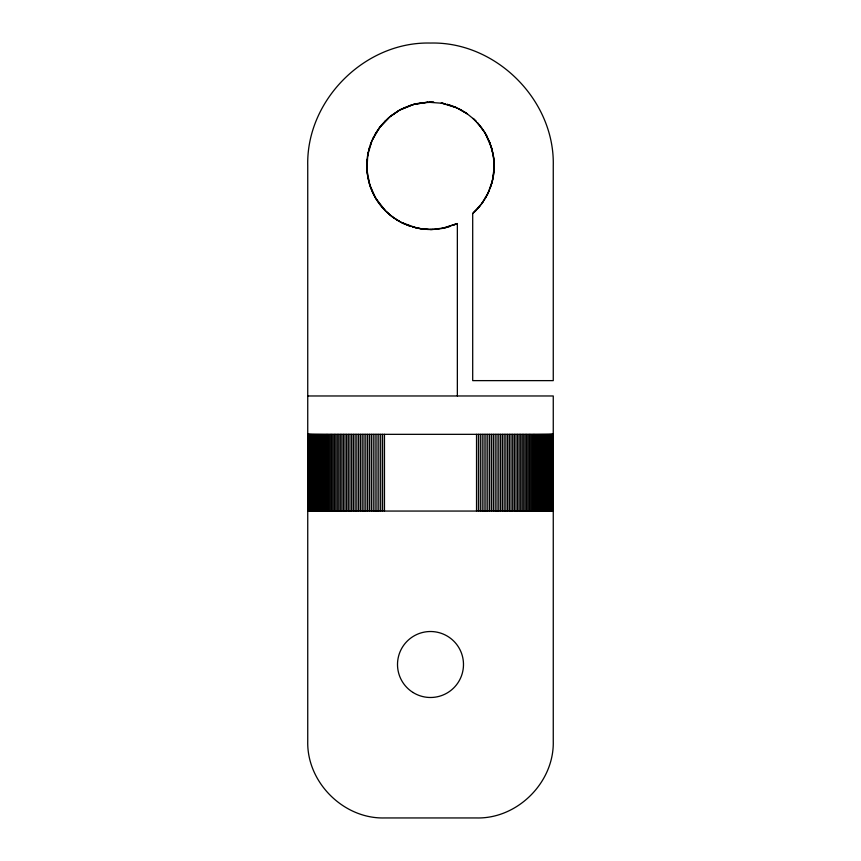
<?xml version="1.0" encoding="UTF-8"?>
<svg xmlns="http://www.w3.org/2000/svg" width="861" height="861" viewBox="0 0 861 861"><rect width="100%" height="100%" fill="white"/><g stroke="black" fill="none" stroke-linecap="round" stroke-linejoin="round"><path stroke-width="1.29" d="M375.321 134.015L381.208 125.491L389.624 116.978L379.41 127.794L371.974 140.709L367.755 154.937L366.947 169.8L369.606 184.437L375.59 198.052L385.61 210.977L392.379 216.821L399.902 221.654L396.06 219.361M307.743 395.974L553.257 395.974L553.257 741.224C554.312 782.229 517.526 819.005 476.531 817.95L384.469 817.95C343.474 819.005 306.688 782.229 307.743 741.224L307.743 165.807C306.064 100.21 364.903 41.371 430.5 43.05C496.097 41.371 554.936 100.21 553.257 165.807L553.257 380.627L472.7 380.627L472.7 213.496L481.74 203.616L488.079 193.015L492.395 180.799L494.16 167.518L493.364 155.637L489.898 142.861L484.506 132.067L477.274 122.596L480.19 125.986M494.182 166.033C494.192 183.953 486.174 201.678 472.7 213.496M493.923 160.071L493.87 172.082M366.915 162.342L367.141 159.371M493.88 171.985L493.009 177.969M367.518 156.411C369.197 145.1 373.997 134.273 381.251 125.437M368.325 152.031C364.203 170.209 368.637 190.077 380.121 204.757C386.072 212.452 393.811 218.759 402.55 223.021C404.024 224.054 417.876 228.983 406.629 224.839M493.019 177.883L491.599 183.748M368.669 150.567L369.455 147.683M491.62 183.684L490.21 187.924M370.37 144.852L371.414 142.054M489.113 190.701L487.197 194.79M372.587 139.321L373.889 136.63M486.53 196.071L485.055 198.654M483.451 201.173L481.74 203.616M479.911 205.973L477.984 208.244M381.208 125.491L385.244 121.014M475.939 210.418L473.798 212.495M385.179 121.067L388.494 117.946M390.786 116.031L389.549 117.031L399.439 110.219L390.786 116.031L398.148 110.961M400.742 109.508L399.332 110.273L413.183 104.525L427.874 102.179L413.99 104.299L400.742 109.508L404.767 107.56M405.251 224.269L401.215 222.353L416.423 227.907L412.258 226.82L422.31 228.961L431.383 229.478L444.685 227.885L457.352 223.548L457.352 395.974M457.352 223.548L441.758 228.488M404.648 107.614L410.331 105.408M455.996 224.161L453.23 225.291M410.191 105.451L416.067 103.783M450.421 226.292C439.508 229.898 427.626 230.457 416.423 227.907M415.917 103.815L421.933 102.707M421.761 102.728L433.836 102.211L429.359 102.136M438.809 228.94L435.849 229.263M427.691 102.19L442.705 103.309L445.621 103.944L441.241 103.04L456.868 107.84L452.735 106.14M432.868 229.446L429.887 229.489M307.743 434.331L553.257 434.331M307.743 511.057L553.257 511.057M428.401 229.456L422.31 228.961M422.46 228.972L418.048 228.251M451.336 105.634L447.063 104.321L456.653 107.743L467.2 113.77L463.466 111.317M462.174 110.563L458.224 108.475L466.985 113.62L474.131 119.421L476.251 121.519L473.033 118.409L480.007 125.749L485.626 133.918L491.782 148.501L493.73 158.22L494.182 166.141M394.812 218.543L391.195 215.907M390.033 214.981L386.686 212.01M385.61 210.977L382.553 207.716M382.661 207.845L378.84 203.045M481.116 127.159L483.699 130.807M378.926 203.164L375.59 198.052M484.506 132.067L486.745 135.941M375.654 198.159L372.813 192.778M486.583 135.651L489.898 142.861M372.856 192.864L370.542 187.267M489.844 142.711L491.782 148.501M370.564 187.332L367.851 177.194M491.749 148.361L493.127 154.302M493.105 154.173L493.934 160.189M367.378 174.245L367.055 171.285M366.872 168.304L366.818 165.323M553.053 434.331L553.053 511.057M552.891 434.331L552.891 511.057M552.676 434.331L552.676 511.057M552.428 434.331L552.428 511.057M552.127 434.331L552.127 511.057M551.783 434.331L551.783 511.057M551.395 434.331L551.395 511.057M550.954 434.331L550.954 511.057M550.48 434.331L550.48 511.057M549.953 434.331L549.953 511.057M549.383 434.331L549.383 511.057M548.769 434.331L548.769 511.057M548.113 434.331L548.113 511.057M547.413 434.331L547.413 511.057M546.67 434.331L546.67 511.057M545.896 434.331L545.896 511.057M545.067 434.331L545.067 511.057M544.195 434.331L544.195 511.057M543.291 434.331L543.291 511.057M542.344 434.331L542.344 511.057M541.354 434.331L541.354 511.057M540.331 434.331L540.331 511.057M539.266 434.331L539.266 511.057M538.157 434.331L538.157 511.057M537.016 434.331L537.016 511.057M535.843 434.331L535.843 511.057M534.627 434.331L534.627 511.057M533.379 434.331L533.379 511.057M532.098 434.331L532.098 511.057M530.785 434.331L530.785 511.057M529.44 434.331L529.44 511.057M528.062 434.331L528.062 511.057M526.652 434.331L526.652 511.057M525.21 434.331L525.21 511.057M523.736 434.331L523.736 511.057M522.24 434.331L522.24 511.057M520.711 434.331L520.711 511.057M519.161 434.331L519.161 511.057M517.579 434.331L517.579 511.057M515.976 434.331L515.976 511.057M514.351 434.331L514.351 511.057M512.704 434.331L512.704 511.057M511.025 434.331L511.025 511.057M509.335 434.331L509.335 511.057M507.624 434.331L507.624 511.057M505.891 434.331L505.891 511.057M504.148 434.331L504.148 511.057M502.383 434.331L502.383 511.057M500.596 434.331L500.596 511.057M498.81 434.331L498.81 511.057M497.001 434.331L497.001 511.057M495.172 434.331L495.172 511.057M493.342 434.331L493.342 511.057M491.502 434.331L491.502 511.057M489.651 434.331L489.651 511.057M487.789 434.331L487.789 511.057M485.927 434.331L485.927 511.057M484.054 434.331L484.054 511.057M482.182 434.331L482.182 511.057M480.298 434.331L480.298 511.057M478.415 434.331L478.415 511.057M476.531 434.331L476.531 511.057M384.469 434.331L384.469 511.057M382.585 434.331L382.585 511.057M380.702 434.331L380.702 511.057M378.818 434.331L378.818 511.057M376.946 434.331L376.946 511.057M375.073 434.331L375.073 511.057M373.211 434.331L373.211 511.057M371.349 434.331L371.349 511.057M369.498 434.331L369.498 511.057M367.658 434.331L367.658 511.057M365.828 434.331L365.828 511.057M363.999 434.331L363.999 511.057M362.19 434.331L362.19 511.057M360.404 434.331L360.404 511.057M358.617 434.331L358.617 511.057M356.852 434.331L356.852 511.057M355.109 434.331L355.109 511.057M353.376 434.331L353.376 511.057M351.665 434.331L351.665 511.057M349.975 434.331L349.975 511.057M348.296 434.331L348.296 511.057M346.649 434.331L346.649 511.057M345.024 434.331L345.024 511.057M343.421 434.331L343.421 511.057M341.839 434.331L341.839 511.057M340.289 434.331L340.289 511.057M338.76 434.331L338.76 511.057M337.264 434.331L337.264 511.057M335.79 434.331L335.79 511.057M334.348 434.331L334.348 511.057M332.938 434.331L332.938 511.057M331.56 434.331L331.56 511.057M330.215 434.331L330.215 511.057M328.902 434.331L328.902 511.057M327.621 434.331L327.621 511.057M326.373 434.331L326.373 511.057M325.157 434.331L325.157 511.057M323.984 434.331L323.984 511.057M322.843 434.331L322.843 511.057M321.734 434.331L321.734 511.057M320.669 434.331L320.669 511.057M319.646 434.331L319.646 511.057M318.656 434.331L318.656 511.057M317.709 434.331L317.709 511.057M316.805 434.331L316.805 511.057M315.933 434.331L315.933 511.057M315.104 434.331L315.104 511.057M314.33 434.331L314.33 511.057M313.587 434.331L313.587 511.057M312.887 434.331L312.887 511.057M312.231 434.331L312.231 511.057M311.617 434.331L311.617 511.057M311.047 434.331L311.047 511.057M310.52 434.331L310.52 511.057M310.046 434.331L310.046 511.057M309.605 434.331L309.605 511.057M309.217 434.331L309.217 511.057M308.873 434.331L308.873 511.057M308.572 434.331L308.572 511.057M308.324 434.331L308.324 511.057M308.109 434.331L308.109 511.057M307.947 434.331L307.947 511.057M413 692.47A32.987 32.987 0 0 0 463.466 665.682A32.987 32.987 0 0 0 415.034 635.364A32.987 32.987 0 0 0 413 692.47"/></g></svg>
